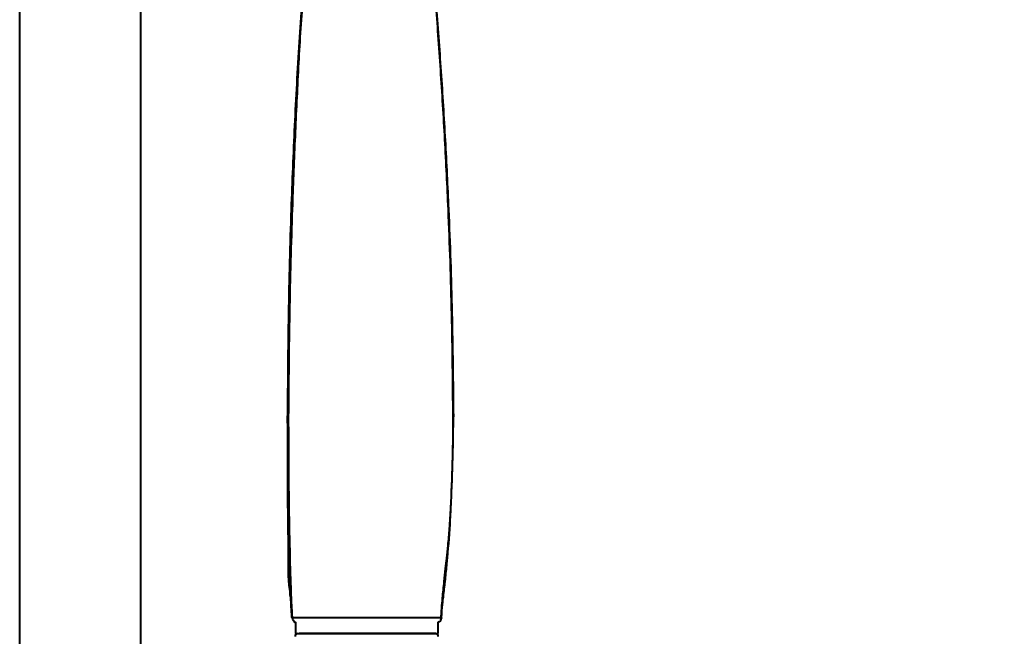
# Model space of a CAD drawing. Header units: millimetres. Extents: x 6110 to 6704, y -3675 to -2835.
# Drawn here: x 6305.2 to 6349.14, y -3232.94 to -3205.04 of the extents above; entities that cross this region are included whole.
import ezdxf

# ---------------------------------------------------------------- set-up
doc = ezdxf.new("R2010")
doc.units = ezdxf.units.MM
doc.header["$LTSCALE"] = 0.1
doc.layers.get('0').update_dxf_attribs({"lineweight": 13})
doc.layers.add('DIM', color=3, linetype='Continuous', lineweight=9)
doc.styles.get("Standard").update_dxf_attribs({"font": 'arial.ttf'})
doc.dimstyles.new('ISO-25', dxfattribs={"dimtxt": 2.5, "dimasz": 2.5, "dimexe": 1.25, "dimexo": 0.625, "dimtad": 1, "dimlfac": 5, "dimtxsty": 'Standard', "dimcen": 2.5, "dimadec": 0, "dimazin": 0, "dimtfac": 1, "dimtmove": 0, "dimatfit": 3, "dimfxl": 0, "dimarcsym": 0})

# ---------------------------------------------------------------- blocks, each defined once
blk = doc.blocks.new('*D64')
at = {"layer": 'Defpoints', "color": 0}
for p in [(6307.952, -3094.471), (6411.492, -3594.164), (6420.327, -3594.164)]:
    blk.add_point(p, dxfattribs=at)
at = {"layer": 'DIM', "color": 0, "lineweight": -2}
for p, q in [((6308.577, -3094.471), (6421.577, -3094.471)), ((6420.327, -3098.471), (6420.327, -3590.164)), ((6412.117, -3594.164), (6421.577, -3594.164))]:
    blk.add_line(p, q, dxfattribs=at)
at = {"layer": 'DIM', "color": 0}
for points in [[(6419.66, -3098.471), (6420.993, -3098.471), (6420.327, -3094.471)], [(6419.66, -3590.164), (6420.993, -3590.164), (6420.327, -3594.164)]]:
    blk.add_solid(points, dxfattribs=at)
at = {"layer": 'DIM', "color": 0, "insert": (6417.079, -3344.317), "char_height": 4, "attachment_point": 5, "rotation": 90}
blk.add_mtext('(2280)', dxfattribs=at)

msp = doc.modelspace()

# ---------------------------------------------------------------- linework, layer by layer
at = {"linetype": 'Continuous', "lineweight": 25}
for p, q in [((6305.2019, -3181.3456), (6305.2019, -3234.8099)), ((6310.7019, -3234.858), (6310.7019, -3181.3456)), ((6317.3675, -3223.0083), (6317.3296, -3223.0083)), ((6324.8191, -3223.9956), (6324.8331, -3223.0074)), ((6317.6757, -3232.2781), (6317.6956, -3232.2855)), ((6317.6894, -3232.2832), (6317.6894, -3232.8018)), ((6324.1394, -3232.8018), (6324.1394, -3232.2892)), ((6317.6894, -3232.8018), (6324.1394, -3232.8018))]:
    msp.add_line(p, q, dxfattribs=at)
for centre, start, end in [((6317.8003, -3232.9268), 90, 184.76364), ((6324.0286, -3232.9268), 355.23636, 90)]:
    msp.add_arc(centre, 0.125, start, end, dxfattribs=at)
for points, knots in [([(6317.9851, -3204.2867), (6317.9401, -3204.878), (6317.8473, -3206.0984), (6317.7452, -3207.9486), (6317.6468, -3209.8396), (6317.5636, -3211.7333), (6317.4585, -3214.5768), (6317.3573, -3218.3353), (6317.3383, -3221.4631), (6317.3289, -3223.0082)], [0, 0, 0, 0, 0.0948776, 0.1958253, 0.2969402, 0.3981769, 0.4994776, 0.752743, 1, 1, 1, 1]), ([(6318.0013, -3204.2867), (6317.9633, -3204.8056), (6317.8872, -3205.8442), (6317.8092, -3207.3941), (6317.7302, -3208.9493), (6317.6603, -3210.5055), (6317.597, -3212.0635), (6317.5043, -3214.6635), (6317.4048, -3218.3114), (6317.38, -3221.4419), (6317.3675, -3223.0083)], [0, 0, 0, 0, 0.0830989, 0.1663418, 0.2495953, 0.3328615, 0.4161452, 0.4994516, 0.7495435, 1, 1, 1, 1]), ([(6324.8248, -3223.0071), (6324.8109, -3221.4608), (6324.7827, -3218.3317), (6324.6571, -3214.6787), (6324.5375, -3212.0476), (6324.4556, -3210.4704), (6324.3639, -3208.8948), (6324.2633, -3207.3199), (6324.1541, -3205.7882), (6324.0809, -3204.7731), (6324.0456, -3204.2846)], [0, 0, 0, 0, 0.2471794, 0.5001815, 0.5844971, 0.6688101, 0.7531264, 0.8374512, 0.9217881, 1, 1, 1, 1]), ([(6324.0491, -3204.286), (6324.0862, -3204.8048), (6324.1605, -3205.8433), (6324.2717, -3207.3931), (6324.3713, -3208.9483), (6324.4622, -3210.5043), (6324.5434, -3212.0622), (6324.6624, -3214.6622), (6324.7886, -3218.3102), (6324.8182, -3221.4409), (6324.8331, -3223.0074)], [0, 0, 0, 0, 0.0830931, 0.1663305, 0.2495791, 0.3328411, 0.4161214, 0.4994257, 0.7495208, 1, 1, 1, 1]), ([(6317.3217, -3222.9539), (6317.3228, -3223.327), (6317.3248, -3223.9857), (6317.3305, -3224.8289), (6317.3337, -3225.4886), (6317.3326, -3225.9897), (6317.3312, -3226.4867), (6317.3374, -3227.1455), (6317.3473, -3227.9019), (6317.36, -3228.7697), (6317.3638, -3229.6658), (6317.3606, -3230.388), (6317.42, -3230.8285), (6317.4429, -3231.0105), (6317.4522, -3231.0856), (6317.4561, -3231.117), (6317.4583, -3231.1329), (6317.4594, -3231.1402), (6317.4602, -3231.1433), (6317.4607, -3231.1419), (6317.4606, -3231.1284), (6317.458, -3231.0508), (6317.4529, -3230.8565), (6317.4491, -3230.5447), (6317.4302, -3230.0061), (6317.4144, -3229.2986), (6317.3953, -3228.5043), (6317.3807, -3227.9086), (6317.3797, -3227.6092), (6317.3772, -3227.4749), (6317.3791, -3227.4071), (6317.3842, -3227.3439), (6317.3866, -3227.2928), (6317.3879, -3227.2649)], [0, 0, 0, 0, 0.0876197, 0.1547139, 0.2013701, 0.2502256, 0.2965757, 0.3460113, 0.4047377, 0.4731053, 0.5485882, 0.6140759, 0.6415678, 0.6528981, 0.6569281, 0.6600069, 0.6612936, 0.6624955, 0.6636979, 0.6649863, 0.6680749, 0.6721294, 0.6967009, 0.7257378, 0.7580277, 0.8307432, 0.8997531, 0.9517973, 0.9708491, 0.9762884, 0.9834522, 0.9909732, 1, 1, 1, 1]), ([(6317.5337, -3232.0727), (6317.5337, -3232.0727), (6317.5337, -3232.0724), (6317.5336, -3232.0715), (6317.5334, -3232.0683), (6317.5324, -3232.0559), (6317.5288, -3232.0072), (6317.5209, -3231.8997), (6317.5084, -3231.7159), (6317.4912, -3231.4189), (6317.4777, -3231.0296), (6317.4585, -3230.4862), (6317.4334, -3229.6631), (6317.4044, -3228.493), (6317.3789, -3226.9233), (6317.3646, -3225.0639), (6317.3665, -3223.7209), (6317.3675, -3223.0083)], [0, 0, 0, 0, 0.0000085, 0.0000796, 0.000281, 0.0010495, 0.0040494, 0.0159073, 0.0355429, 0.0629447, 0.1116877, 0.1745394, 0.2517781, 0.3950962, 0.5698491, 0.7717635, 1, 1, 1, 1]), ([(6317.3675, -3223.0083), (6317.3689, -3223.7891), (6317.3716, -3225.3508), (6317.3981, -3227.658), (6317.4385, -3229.5212), (6317.4748, -3230.6919), (6317.4932, -3231.22), (6317.5065, -3231.5758), (6317.5276, -3231.8724), (6317.5416, -3232.07)], [0, 0, 0, 0, 0.2500461, 0.5000918, 0.7501371, 0.8752199, 0.9064939, 0.9377253, 1, 1, 1, 1]), ([(6324.2765, -3232.1289), (6324.2988, -3231.8128), (6324.3395, -3231.2367), (6324.4151, -3230.5131), (6324.4742, -3229.9074), (6324.5458, -3229.3563), (6324.6051, -3228.7547), (6324.6669, -3227.9879), (6324.7279, -3227.0267), (6324.7812, -3225.8666), (6324.821, -3224.5051), (6324.8255, -3223.5281), (6324.8279, -3223.0074)], [0, 0, 0, 0, 0.10437704, 0.19018798, 0.25636984, 0.30651979, 0.36958214, 0.45357834, 0.55868105, 0.6848884, 0.83207382, 1, 1, 1, 1]), ([(6324.8142, -3224.5335), (6324.8143, -3224.5305), (6324.8301, -3224.0261), (6324.8316, -3223.5153), (6324.8331, -3223.0074)], [0, 0, 0, 0, 0.0058633, 1, 1, 1, 1]), ([(6324.7514, -3226.3489), (6324.7568, -3226.2479), (6324.7858, -3225.7041), (6324.7986, -3225.1494), (6324.8091, -3224.6978)], [0, 0, 0, 0, 0.1858267, 1, 1, 1, 1]), ([(6324.297, -3232.0692), (6324.311, -3231.8724), (6324.3434, -3231.4174), (6324.4276, -3230.797), (6324.5009, -3230.0879), (6324.599, -3229.0491), (6324.6846, -3228.003), (6324.7187, -3227.1734), (6324.7285, -3226.9363)], [0, 0, 0, 0, 0.107933, 0.249472, 0.3911135, 0.5327524, 0.866511, 1, 1, 1, 1]), ([(6317.5329, -3232.0671), (6317.5315, -3232.0676), (6317.5292, -3232.0684), (6317.532, -3232.0729), (6317.5332, -3232.0727), (6317.5337, -3232.0727)], [0, 0, 0, 0, 0.4822354, 0.8079382, 1, 1, 1, 1]), ([(6317.5343, -3232.0814), (6317.5341, -3232.0796), (6317.5339, -3232.0774), (6317.5337, -3232.0748), (6317.5336, -3232.074), (6317.5335, -3232.0734), (6317.5335, -3232.0729), (6317.5334, -3232.0727)], [0, 0, 0, 0, 0.5950917, 0.7119194, 0.826232, 0.9293618, 1, 1, 1, 1]), ([(6317.5416, -3232.07), (6317.5402, -3232.0719), (6317.5374, -3232.0757), (6317.5355, -3232.0796), (6317.5346, -3232.0815)], [0, 0, 0, 0, 0.4986538, 1, 1, 1, 1]), ([(6317.5346, -3232.0815), (6317.5368, -3232.0951), (6317.5412, -3232.1228), (6317.5524, -3232.1485), (6317.5581, -3232.1617)], [0, 0, 0, 0, 0.4884885, 1, 1, 1, 1]), ([(6317.5416, -3232.07), (6317.5747, -3232.0705), (6317.6404, -3232.0715), (6317.8976, -3232.0753), (6318.2609, -3232.0769), (6318.7297, -3232.0736), (6319.2846, -3232.0724), (6319.9032, -3232.0717), (6320.5602, -3232.0716), (6321.2302, -3232.0714), (6321.8881, -3232.0714), (6322.5098, -3232.0714), (6323.0705, -3232.0718), (6323.5489, -3232.0729), (6323.9208, -3232.0761), (6324.1746, -3232.0745), (6324.2403, -3232.0725), (6324.2704, -3232.0716)], [0, 0, 0, 0, 0.0684745, 0.1357957, 0.2021902, 0.2692865, 0.3371165, 0.4048333, 0.4723913, 0.5398914, 0.6073903, 0.6749465, 0.7426621, 0.8104908, 0.8775886, 0.9439821, 1, 1, 1, 1]), ([(6317.5581, -3232.1617), (6317.5648, -3232.174), (6317.5782, -3232.1988), (6317.5974, -3232.2195), (6317.607, -3232.2299)], [0, 0, 0, 0, 0.4958075, 1, 1, 1, 1]), ([(6317.5831, -3232.2018), (6317.591, -3232.2171), (6317.608, -3232.2499), (6317.6481, -3232.2821), (6317.6777, -3232.2959), (6317.6894, -3232.3014)], [0, 0, 0, 0, 0.3456342, 0.739172, 1, 1, 1, 1]), ([(6317.607, -3232.2299), (6317.6175, -3232.2394), (6317.6384, -3232.2584), (6317.6633, -3232.2715), (6317.6757, -3232.2781)], [0, 0, 0, 0, 0.5029489, 1, 1, 1, 1]), ([(6324.2312, -3232.2356), (6324.2054, -3232.2575), (6324.1765, -3232.282), (6324.1406, -3232.2875), (6324.1367, -3232.2881)], [0, 0, 0, 0, 0.8926969, 1, 1, 1, 1]), ([(6324.2312, -3232.2356), (6324.2532, -3232.2108), (6324.2956, -3232.163), (6324.3063, -3232.1001), (6324.3114, -3232.0697)], [0, 0, 0, 0, 0.517913, 1, 1, 1, 1]), ([(6324.2704, -3232.0716), (6324.2787, -3232.0714), (6324.3137, -3232.0706), (6324.3031, -3232.0703), (6324.295, -3232.0701)], [0, 0, 0, 0, 0.23720667, 1, 1, 1, 1]), ([(6324.0234, -3232.8018), (6324.0164, -3232.8018), (6324.0013, -3232.8018), (6323.8273, -3232.8018), (6323.5338, -3232.8018), (6323.1268, -3232.8018), (6322.6385, -3232.8018), (6322.1035, -3232.8018), (6321.545, -3232.8018), (6320.9649, -3232.8018), (6320.3628, -3232.8018), (6319.7579, -3232.8018), (6319.1888, -3232.8018), (6318.6917, -3232.8018), (6318.2979, -3232.8018), (6318.0114, -3232.8018), (6317.9122, -3232.8018), (6317.8641, -3232.8018)], [0, 0, 0, 0, 0.0594659, 0.1282053, 0.1984033, 0.2686014, 0.3373407, 0.4033363, 0.4656022, 0.5278681, 0.5938637, 0.662603, 0.7328011, 0.8029992, 0.8717385, 0.9377341, 1, 1, 1, 1])]:
    msp.add_open_spline(points, degree=3, knots=knots, dxfattribs=at)

# ---------------------------------------------------------------- dimensions: what is measured, and where the dimension line sits
at = {"layer": 'DIM'}
dim = msp.add_linear_dim(base=(6420.3266, -3594.1641), p1=(6307.9519, -3094.4706), p2=(6411.4918, -3594.1641), angle=90, text='(2280)', dimstyle='ISO-25', override={"dimtxt": 4, "dimasz": 4, "dimlfac": 4, "dimadec": 1, "dimfxl": 1.25}, dxfattribs=at)
dim.commit()
dim.dimension.update_dxf_attribs({"geometry": '*D64', "text_midpoint": (6420.3266, -3344.3173), "dimtype": 160})

doc.saveas('drawing.dxf')
